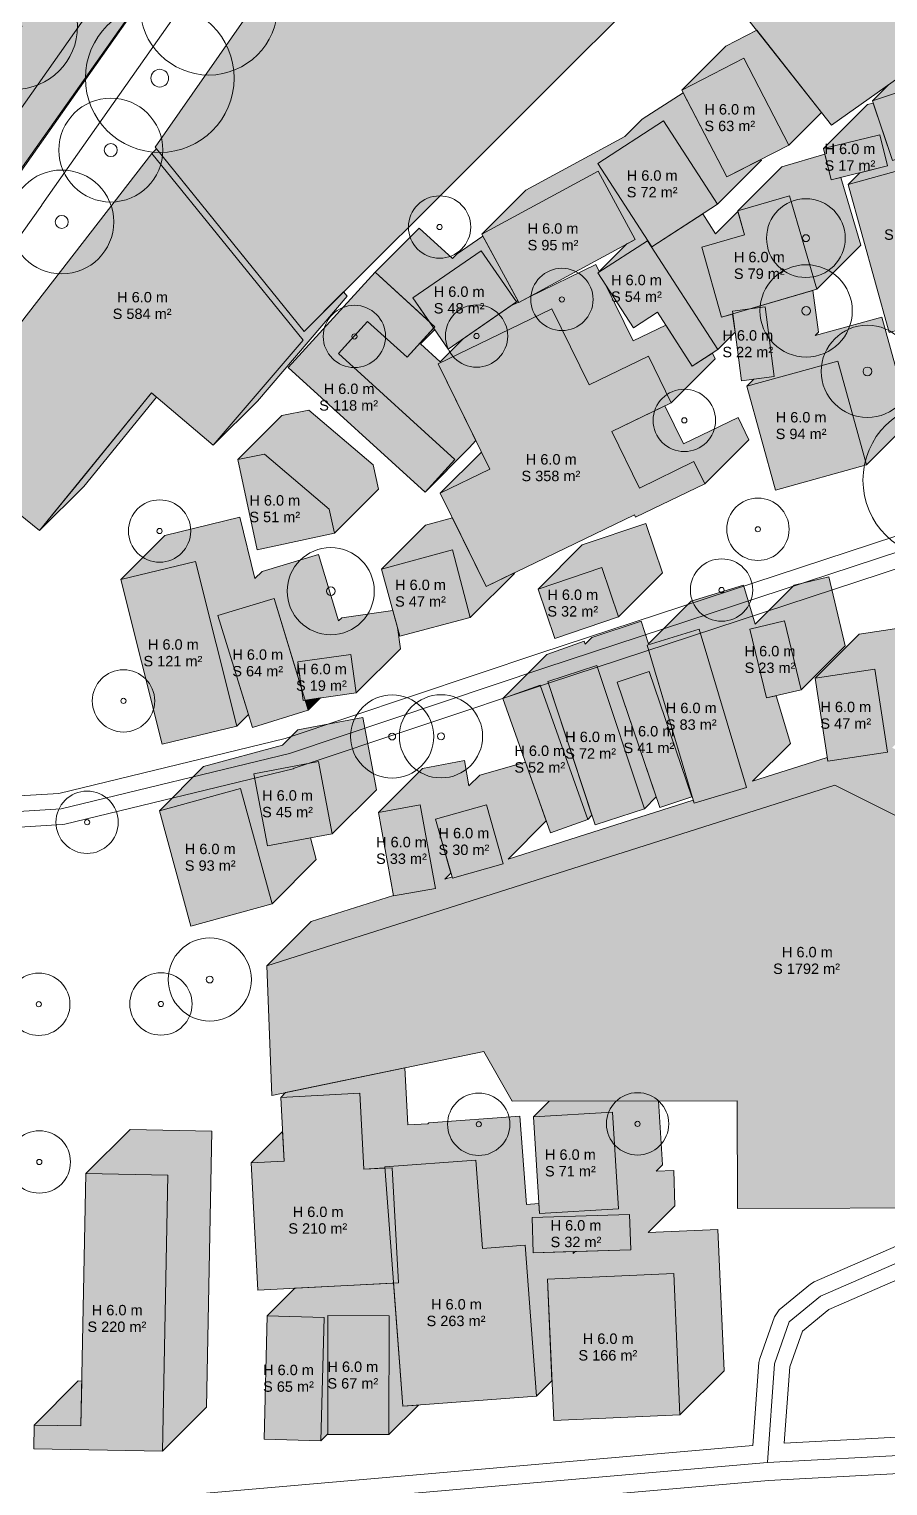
# Model space of a CAD drawing. Header units: metres. Extents: x -4 to 969, y -5 to 964.
# Drawn here: x 402.1 to 484.7, y 692.9 to 833.1 of the extents above; entities that cross this region are included whole.
import ezdxf

# ---------------------------------------------------------------- set-up
doc = ezdxf.new("R2010")
doc.units = ezdxf.units.M
doc.header["$MEASUREMENT"] = 0
for name, color, linetype, lineweight, true_color in [('TPX_BUILDING_AREAS_TEXT', 7, 'CONTINUOUS', 0, 0x000000), ('TPX_BUILDING_HEIGHTS_TEXT', 7, 'CONTINUOUS', 0, 0x000000), ('TPX_BUILDINGS', 7, 'CONTINUOUS', 0, 0x000000), ('TPX_BUILDINGS_HATCH', 7, 'CONTINUOUS', 0, 0xf0f0f0), ('TPX_BUILDINGS_SHADOWS_HATCH', 7, 'CONTINUOUS', 0, 0x000000), ('TPX_BUILDINGS_SHADOWS_OUTLINES', 7, 'CONTINUOUS', 0, 0x000000), ('TPX_ROADS_AXES', 7, 'CONTINUOUS', 0, 0x323232), ('TPX_ROADS_CONTOURS', 7, 'CONTINUOUS', 0, 0x646464), ('TPX_VEGETATION_GREEN_SPACES', 7, 'CONTINUOUS', 0, 0x58ba48), ('TPX_VEGETATION_GREEN_SPACES_HATCH', 7, 'CONTINUOUS', 0, 0x58ba48), ('TPX_VEGETATION_TREES_INDIVIDUAL', 7, 'CONTINUOUS', 0, 0x136734)]:
    doc.layers.add(name, color=color, linetype=linetype, lineweight=lineweight, true_color=true_color)
doc.styles.add('TPX_TEXTE', font='arial.ttf')

# ---------------------------------------------------------------- blocks, each defined once
blk = doc.blocks.new('TREETR003_CR040')
at = {"layer": 'TPX_VEGETATION_TREES_INDIVIDUAL'}
for radius in [4, 0.333]:
    blk.add_circle((0, 0, 0.04), radius, dxfattribs=at)
blk = doc.blocks.new('TREETR004_CR044')
at = {"layer": 'TPX_VEGETATION_TREES_INDIVIDUAL'}
for radius in [4.44, 0.417]:
    blk.add_circle((0, 0, 0.04), radius, dxfattribs=at)
blk = doc.blocks.new('TREETR003_CR030')
at = {"layer": 'TPX_VEGETATION_TREES_INDIVIDUAL'}
for radius in [3, 0.25]:
    blk.add_circle((0, 0, 0.04), radius, dxfattribs=at)
blk = doc.blocks.new('TREETR003_CR038')
at = {"layer": 'TPX_VEGETATION_TREES_INDIVIDUAL'}
for radius in [3.79, 0.333]:
    blk.add_circle((0, 0, 0.04), radius, dxfattribs=at)
blk = doc.blocks.new('TREETR006_CR075')
at = {"layer": 'TPX_VEGETATION_TREES_INDIVIDUAL'}
for radius in [7.5, 0.625]:
    blk.add_circle((0, 0, 0.04), radius, dxfattribs=at)
blk = doc.blocks.new('TREETR007_CR061')
at = {"layer": 'TPX_VEGETATION_TREES_INDIVIDUAL'}
for radius in [6.09, 0.725]:
    blk.add_circle((0, 0, 0.04), radius, dxfattribs=at)
blk = doc.blocks.new('TREETR006_CR050')
at = {"layer": 'TPX_VEGETATION_TREES_INDIVIDUAL'}
for radius in [5, 0.625]:
    blk.add_circle((0, 0, 0.04), radius, dxfattribs=at)
blk = doc.blocks.new('TREETR004_CR042')
at = {"layer": 'TPX_VEGETATION_TREES_INDIVIDUAL'}
for radius in [4.19, 0.417]:
    blk.add_circle((0, 0, 0.04), radius, dxfattribs=at)
blk = doc.blocks.new('TREETR008_CR066')
at = {"layer": 'TPX_VEGETATION_TREES_INDIVIDUAL'}
for radius in [6.62, 0.788]:
    blk.add_circle((0, 0, 0.04), radius, dxfattribs=at)
blk = doc.blocks.new('TREETR009_CR072')
at = {"layer": 'TPX_VEGETATION_TREES_INDIVIDUAL'}
for radius in [7.15, 0.851]:
    blk.add_circle((0, 0, 0.04), radius, dxfattribs=at)

msp = doc.modelspace()

# ---------------------------------------------------------------- hatches: boundary and pattern name
at = {"layer": 'TPX_BUILDINGS_HATCH'}
for points in [[(445.74, 866.98), (414.22, 821.76), (428.55, 804.03), (465.7, 841.15), (479.29, 823.88), (492.47, 833.21), (470.87, 848.15), (445.74, 866.98)], [(470.86, 830.33), (464.88, 827.24), (469.21, 818.89), (475.2, 821.95), (470.86, 830.33)], [(492.79, 829.42), (483.24, 826.22), (485.16, 820.48), (494.71, 823.68), (492.79, 829.42)], [(463.11, 824.28), (456.82, 820.19), (462.01, 812.18), (468.31, 816.27), (463.11, 824.28)], [(483.94, 822.96), (478.52, 821.62), (479.26, 818.62), (484.68, 819.95), (483.94, 822.96)], [(413.89, 821.16), (392.43, 793.47), (403.1, 784.85), (413.86, 798.1), (419.81, 793.06), (428.45, 803.17), (413.89, 821.16)], [(492.61, 821.42), (480.89, 818.18), (484.83, 803.92), (493.21, 806.24), (491.94, 810.83), (495.28, 811.75), (492.61, 821.42)], [(456.85, 819.45), (445.64, 813.37), (449.2, 806.8), (460.41, 812.88), (456.85, 819.45)], [(470.91, 813.32), (466.83, 812.13), (468.72, 805.38), (477.88, 808.08), (475.24, 817.07), (470.27, 815.62), (470.91, 813.32)], [(461.6, 812.74), (456.82, 809.65), (460.24, 804.36), (462.54, 805.89), (465.9, 800.69), (468.36, 802.28), (461.6, 812.74)], [(445.58, 811.77), (439.02, 807.25), (442.4, 802.33), (448.97, 806.86), (445.58, 811.77)], [(435.37, 809.72), (427.02, 800.54), (440.18, 788.56), (443.04, 791.71), (431.85, 801.9), (434.65, 804.99), (438.46, 801.54), (441.13, 804.47), (435.37, 809.72)], [(472.91, 806.39), (469.75, 805.98), (470.62, 799.28), (473.78, 799.69), (472.91, 806.39)], [(452.37, 806.2), (441.43, 800.91), (446.41, 790.76), (441.65, 788.46), (446.05, 779.48), (460.32, 786.38), (460.43, 786.14), (467.09, 789.36), (466.05, 791.49), (460.82, 788.95), (458.16, 794.39), (463.86, 797.16), (461.67, 801.64), (455.96, 798.88), (452.37, 806.2)], [(479.9, 801.16), (471.13, 798.74), (473.89, 788.75), (482.66, 791.17), (479.9, 801.16)], [(424.75, 792.2), (422.16, 791.68), (424.03, 783.01), (431.46, 784.6), (430.96, 786.92), (424.75, 792.2)], [(442.81, 782.99), (436, 781.14), (437.75, 774.68), (444.53, 776.48), (442.81, 782.99)], [(418.11, 781.89), (410.92, 780.13), (414.88, 764.3), (422.07, 766.04), (418.11, 781.89)], [(457.19, 781.29), (451.06, 779.23), (452.67, 774.47), (458.79, 776.54), (457.19, 781.29)], [(425.68, 778.31), (420.26, 776.69), (423.57, 765.9), (428.94, 767.56), (425.68, 778.31)], [(474.78, 776.17), (471.44, 775.37), (473.03, 768.74), (476.37, 769.52), (474.78, 776.17)], [(466.57, 775.35), (461.55, 773.83), (466.07, 758.63), (471.1, 760.12), (466.57, 775.35)], [(433.05, 772.94), (427.93, 772.23), (428.45, 768.51), (433.57, 769.23), (433.05, 772.94)], [(456.72, 771.88), (452, 770.32), (456.55, 756.52), (461.29, 758.08), (456.72, 771.88)], [(461.74, 771.3), (458.67, 770.25), (462.78, 758.19), (465.84, 759.22), (461.74, 771.3)], [(483.46, 771.51), (477.71, 770.65), (478.94, 762.65), (484.68, 763.52), (483.46, 771.51)], [(451.25, 769.96), (447.67, 768.68), (452.25, 755.77), (455.84, 757.04), (451.25, 769.96)], [(429.94, 762.62), (423.71, 761.45), (425.02, 754.51), (431.26, 755.66), (429.94, 762.62)], [(422.44, 760.03), (414.62, 757.88), (417.66, 746.79), (425.48, 748.94), (422.44, 760.03)], [(479.62, 760.34), (424.97, 742.97), (425.45, 730.49), (445.85, 734.71), (448.58, 729.94), (470.2, 729.96), (470.23, 719.6), (491.89, 719.66), (498.31, 750.98), (479.62, 760.34)], [(439.72, 758.46), (435.7, 757.72), (437.15, 749.71), (441.19, 750.41), (439.72, 758.46)], [(446.1, 758.46), (441.19, 757.07), (442.81, 751.41), (447.71, 752.78), (446.1, 758.46)], [(426.62, 724.17), (423.46, 724.01), (424.11, 711.73), (437.62, 712.45), (437.03, 723.53), (434.28, 723.39), (433.9, 730.69), (426.3, 730.29), (426.62, 724.17)], [(458.21, 728.87), (450.61, 728.42), (451.18, 719.11), (458.79, 719.56), (458.21, 728.87)], [(445.07, 724.25), (436.32, 723.6), (438.06, 700.57), (450.92, 701.54), (449.83, 716.06), (445.7, 715.75), (445.07, 724.25)], [(402.57, 698.76), (402.53, 696.47), (414.91, 696.23), (415.43, 722.82), (407.56, 722.98), (407.08, 698.67), (402.57, 698.76)], [(459.87, 719.01), (450.49, 718.73), (450.59, 715.35), (459.98, 715.63), (459.87, 719.01)], [(464.12, 713.34), (451.96, 712.8), (452.56, 699.21), (464.71, 699.74), (464.12, 713.34)], [(424.98, 709.26), (424.69, 697.39), (430.17, 697.25), (430.48, 709.12), (424.98, 709.26)], [(430.83, 709.29), (430.82, 697.86), (436.71, 697.85), (436.72, 709.27), (430.83, 709.29)]]:
    msp.add_hatch(color=256, dxfattribs=at).paths.add_polyline_path(points)
at = {"layer": 'TPX_BUILDINGS_SHADOWS_HATCH'}
h = msp.add_hatch(color=256, dxfattribs=at)
h.paths.add_polyline_path([(482.76, 825.87), (478.52, 821.62), (483.94, 822.96), (484.68, 819.95), (482.01, 819.29), (480.89, 818.18), (492.61, 821.42), (495.28, 811.75), (491.94, 810.83), (493.21, 806.24), (497.46, 810.48), (496.71, 813.18), (497.54, 814.02), (497.12, 813.9), (494.7, 822.7), (499.59, 824.01), (501.94, 815.19), (506.18, 819.43), (503.87, 828.1), (506.78, 831.01), (504.55, 837.04), (497.86, 834.57), (496.91, 833.62), (489.58, 831.16), (484.81, 827.79), (483.24, 826.22), (492.79, 829.42), (494.71, 823.68), (485.16, 820.48), (483.31, 826), (482.76, 825.87)])
h.paths.add_polyline_path([(493.62, 830.33), (500.31, 832.8), (502.54, 826.77), (495.85, 824.29), (493.62, 830.33)], flags=16)
for points in [[(469.12, 831.48), (464.88, 827.24), (470.86, 830.33), (475.2, 821.95), (478.34, 825.09), (472.1, 833.02), (469.12, 831.48)], [(433.02, 803.19), (431.85, 801.9), (443.04, 791.71), (440.18, 788.56), (444.42, 792.81), (445.06, 793.51), (441.43, 800.91), (452.37, 806.2), (455.96, 798.88), (461.67, 801.64), (463.86, 797.16), (468.1, 801.4), (467.84, 801.94), (465.9, 800.69), (463.35, 804.64), (460.2, 803.12), (457.58, 808.47), (456.82, 809.65), (461.6, 812.74), (468.36, 802.28), (470.01, 803.94), (469.78, 805.69), (468.72, 805.38), (466.83, 812.13), (470.91, 813.32), (470.28, 815.58), (468.14, 813.43), (466.9, 815.35), (462.01, 812.18), (456.82, 820.19), (463.11, 824.28), (468.31, 816.27), (472.55, 820.51), (472.51, 820.57), (469.21, 818.89), (465.01, 827), (461.06, 824.44), (459.4, 822.78), (449.88, 817.61), (445.64, 813.37), (456.85, 819.45), (460.41, 812.88), (459.61, 812.45), (456.94, 809.78), (456.61, 810.45), (450.17, 807.33), (449.2, 806.8), (449.18, 806.85), (448.44, 806.49), (443.85, 803.32), (441.63, 801.1), (439.74, 802.82), (441.12, 804.2), (441.01, 804.34), (438.46, 801.54), (434.65, 804.99), (433.02, 803.19)], [(414.34, 821.61), (413.89, 821.16), (428.45, 803.17), (419.81, 793.06), (424.05, 797.31), (432.69, 807.41), (432.35, 807.84), (428.55, 804.03), (414.34, 821.61)], [(474.51, 819.86), (470.27, 815.62), (475.24, 817.07), (477.88, 808.08), (482.12, 812.32), (480.2, 818.85), (479.26, 818.62), (478.65, 821.07), (474.51, 819.86)], [(439.62, 813.96), (435.37, 809.72), (440.6, 804.95), (439.02, 807.25), (445.58, 811.77), (448.97, 806.86), (449.1, 806.99), (445.73, 813.19), (443.26, 811.49), (442.81, 811.04), (439.62, 813.96)], [(471.83, 799.44), (471.13, 798.74), (479.9, 801.16), (482.66, 791.17), (486.9, 795.41), (484.14, 805.4), (477.72, 803.63), (478.03, 803.94), (477.5, 807.97), (471.57, 806.22), (472.91, 806.39), (473.78, 799.69), (471.83, 799.44)], [(406.86, 789.49), (403.1, 784.85), (407.34, 789.1), (414.33, 797.7), (413.86, 798.1), (406.86, 789.49)], [(426.41, 795.92), (422.16, 791.68), (424.75, 792.2), (430.96, 786.92), (431.46, 784.6), (435.7, 788.85), (435.2, 791.17), (428.99, 796.45), (426.41, 795.92)], [(463.26, 796.87), (458.16, 794.39), (460.82, 788.95), (466.05, 791.49), (467.09, 789.36), (471.33, 793.6), (470.3, 795.73), (465.06, 793.2), (463.26, 796.87)], [(445.6, 792.41), (441.65, 788.46), (446.41, 790.76), (445.6, 792.41)], [(415.16, 784.38), (410.92, 780.13), (418.11, 781.89), (422.07, 766.04), (423.19, 767.16), (420.26, 776.69), (425.68, 778.31), (428.28, 769.76), (427.93, 772.23), (433.05, 772.94), (433.57, 769.23), (437.81, 773.47), (437.53, 775.51), (437.08, 777.16), (432.18, 776.47), (431.86, 776.16), (429.93, 782.55), (424.5, 780.93), (423.82, 780.25), (422.35, 786.13), (415.16, 784.38)], [(440.24, 785.39), (436, 781.14), (442.81, 782.99), (444.53, 776.48), (448.78, 780.72), (448.76, 780.79), (446.05, 779.48), (442.82, 786.08), (440.24, 785.39)], [(455.31, 783.47), (451.06, 779.23), (457.19, 781.29), (458.79, 776.54), (463.03, 780.78), (461.43, 785.53), (455.31, 783.47)], [(430.13, 768.74), (428.65, 768.53), (428.94, 767.56), (430.13, 768.74)], [(418.86, 762.13), (414.62, 757.88), (422.44, 760.03), (425.48, 748.94), (429.72, 753.18), (429.15, 755.27), (425.02, 754.51), (423.71, 761.45), (429.94, 762.62), (431.26, 755.66), (435.5, 759.91), (434.19, 766.86), (427.95, 765.69), (426.47, 764.21), (418.86, 762.13)], [(411.81, 727.22), (407.56, 722.98), (415.43, 722.82), (414.91, 696.23), (419.15, 700.47), (419.67, 727.06), (411.81, 727.22)], [(426.47, 727.02), (423.46, 724.01), (426.62, 724.17), (426.47, 727.02)], [(427.64, 711.92), (424.98, 709.26), (430.48, 709.12), (430.17, 697.25), (430.82, 697.9), (430.83, 709.29), (436.72, 709.27), (436.71, 697.85), (439.54, 700.68), (438.06, 700.57), (437.16, 712.42), (427.64, 711.92)], [(406.81, 703), (402.57, 698.76), (407.08, 698.67), (407.17, 702.99), (406.81, 703)]]:
    msp.add_hatch(color=256, dxfattribs=at).paths.add_polyline_path(points)
h = msp.add_hatch(color=256, dxfattribs=at)
h.paths.add_polyline_path([(429.22, 747.22), (424.97, 742.97), (479.62, 760.34), (498.31, 750.98), (491.89, 719.66), (496.13, 723.91), (502.55, 755.22), (500.16, 756.42), (492.53, 756.72), (492.67, 760.17), (485.12, 763.96), (488.93, 767.76), (487.7, 775.76), (481.95, 774.89), (477.71, 770.65), (483.46, 771.51), (484.68, 763.52), (478.94, 762.65), (478.88, 763), (471.7, 760.72), (475.35, 764.36), (473.98, 768.96), (473.03, 768.74), (471.44, 775.37), (474.78, 776.17), (476.37, 769.52), (480.61, 773.77), (479.02, 780.41), (475.69, 779.61), (471.93, 775.85), (470.81, 779.59), (465.79, 778.07), (461.68, 773.96), (460.97, 776.12), (456.24, 774.56), (455.6, 773.92), (455.5, 774.21), (451.91, 772.92), (447.67, 768.68), (451.25, 769.96), (455.84, 757.04), (456.24, 757.45), (452, 770.32), (456.72, 771.88), (461.29, 758.08), (462.42, 759.22), (458.67, 770.25), (461.74, 771.3), (465.84, 759.22), (465.88, 759.26), (461.55, 773.83), (466.57, 775.35), (471.1, 760.12), (466.07, 758.63), (465.99, 758.9), (448.17, 753.24), (451.84, 756.91), (449.84, 762.56), (445.44, 761.32), (444.41, 760.29), (443.97, 762.71), (439.94, 761.96), (435.7, 757.72), (439.72, 758.46), (441.19, 750.41), (437.15, 749.71), (437.15, 749.74), (429.22, 747.22)])
h.paths.add_polyline_path([(441.19, 757.07), (446.1, 758.46), (447.71, 752.78), (442.81, 751.41), (442.78, 751.53), (442.1, 751.31), (442.67, 751.89), (441.19, 757.07)], flags=16)
h = msp.add_hatch(color=256, dxfattribs=at)
h.paths.add_polyline_path([(426.77, 730.76), (426.3, 730.29), (433.9, 730.69), (434.28, 723.39), (436.32, 723.5), (436.32, 723.6), (445.07, 724.25), (445.7, 715.75), (449.83, 716.06), (450.92, 701.54), (452.39, 703.01), (451.96, 712.8), (464.12, 713.34), (464.71, 699.74), (468.96, 703.98), (468.36, 717.58), (461.64, 717.28), (464.22, 719.87), (464.12, 723.25), (462.43, 723.2), (463.03, 723.8), (462.65, 729.95), (452.13, 729.94), (450.61, 728.42), (458.21, 728.87), (458.79, 719.56), (451.18, 719.11), (451.12, 720.08), (449.94, 719.99), (449.31, 728.5), (440.56, 727.84), (440.45, 727.74), (438.52, 727.64), (438.24, 733.13), (426.77, 730.76)])
h.paths.add_polyline_path([(450.49, 718.73), (459.87, 719.01), (459.98, 715.63), (454.63, 715.47), (454.45, 715.28), (454.44, 715.46), (450.59, 715.35), (450.49, 718.73)], flags=16)
at = {"layer": 'TPX_VEGETATION_GREEN_SPACES_HATCH'}
msp.add_hatch(color=256, dxfattribs=at).paths.add_polyline_path([(338, 755.1), (332.55, 747.73), (340.24, 738.39), (354.94, 755.66), (365.66, 769.25), (441.93, 877.21), (479.92, 931.8), (483.79, 937.22), (495.66, 953.78), (500.92, 960.67), (482.34, 960.67), (468.44, 941.12), (384.43, 824.98), (360.61, 788.88), (347.21, 768.57), (338, 755.1)])

# ---------------------------------------------------------------- linework, layer by layer
at = {"layer": 'TPX_BUILDINGS', "elevation": 0.04}
for points in [[(445.74, 866.98), (414.22, 821.76), (428.55, 804.03), (465.7, 841.15), (479.29, 823.88), (492.47, 833.21), (470.87, 848.15)], [(470.86, 830.33), (464.88, 827.24), (469.21, 818.89), (475.2, 821.95)], [(492.79, 829.42), (483.24, 826.22), (485.16, 820.48), (494.71, 823.68)], [(463.11, 824.28), (456.82, 820.19), (462.01, 812.18), (468.31, 816.27)], [(483.94, 822.96), (478.52, 821.62), (479.26, 818.62), (484.68, 819.95)], [(413.89, 821.16), (392.43, 793.47), (403.1, 784.85), (413.86, 798.1), (419.81, 793.06), (428.45, 803.17)], [(492.61, 821.42), (480.89, 818.18), (484.83, 803.92), (493.21, 806.24), (491.94, 810.83), (495.28, 811.75)], [(456.85, 819.45), (445.64, 813.37), (449.2, 806.8), (460.41, 812.88)], [(470.91, 813.32), (466.83, 812.13), (468.72, 805.38), (477.88, 808.08), (475.24, 817.07), (470.27, 815.62)], [(461.6, 812.74), (456.82, 809.65), (460.24, 804.36), (462.54, 805.89), (465.9, 800.69), (468.36, 802.28)], [(445.58, 811.77), (439.02, 807.25), (442.4, 802.33), (448.97, 806.86)], [(435.37, 809.72), (427.02, 800.54), (440.18, 788.56), (443.04, 791.71), (431.85, 801.9), (434.65, 804.99), (438.46, 801.54), (441.13, 804.47)], [(472.91, 806.39), (469.75, 805.98), (470.62, 799.28), (473.78, 799.69)], [(452.37, 806.2), (441.43, 800.91), (446.41, 790.76), (441.65, 788.46), (446.05, 779.48), (460.32, 786.38), (460.43, 786.14), (467.09, 789.36), (466.05, 791.49), (460.82, 788.95), (458.16, 794.39), (463.86, 797.16), (461.67, 801.64), (455.96, 798.88)], [(479.9, 801.16), (471.13, 798.74), (473.89, 788.75), (482.66, 791.17)], [(424.75, 792.2), (422.16, 791.68), (424.03, 783.01), (431.46, 784.6), (430.96, 786.92)], [(442.81, 782.99), (436, 781.14), (437.75, 774.68), (444.53, 776.48)], [(418.11, 781.89), (410.92, 780.13), (414.88, 764.3), (422.07, 766.04)], [(457.19, 781.29), (451.06, 779.23), (452.67, 774.47), (458.79, 776.54)], [(425.68, 778.31), (420.26, 776.69), (423.57, 765.9), (428.94, 767.56)], [(474.78, 776.17), (471.44, 775.37), (473.03, 768.74), (476.37, 769.52)], [(466.57, 775.35), (461.55, 773.83), (466.07, 758.63), (471.1, 760.12)], [(433.05, 772.94), (427.93, 772.23), (428.45, 768.51), (433.57, 769.23)], [(456.72, 771.88), (452, 770.32), (456.55, 756.52), (461.29, 758.08)], [(461.74, 771.3), (458.67, 770.25), (462.78, 758.19), (465.84, 759.22)], [(483.46, 771.51), (477.71, 770.65), (478.94, 762.65), (484.68, 763.52)], [(451.25, 769.96), (447.67, 768.68), (452.25, 755.77), (455.84, 757.04)], [(429.94, 762.62), (423.71, 761.45), (425.02, 754.51), (431.26, 755.66)], [(422.44, 760.03), (414.62, 757.88), (417.66, 746.79), (425.48, 748.94)], [(479.62, 760.34), (424.97, 742.97), (425.45, 730.49), (445.85, 734.71), (448.58, 729.94), (470.2, 729.96), (470.23, 719.6), (491.89, 719.66), (498.31, 750.98)], [(439.72, 758.46), (435.7, 757.72), (437.15, 749.71), (441.19, 750.41)], [(446.1, 758.46), (441.19, 757.07), (442.81, 751.41), (447.71, 752.78)], [(426.62, 724.17), (423.46, 724.01), (424.11, 711.73), (437.62, 712.45), (437.03, 723.53), (434.28, 723.39), (433.9, 730.69), (426.3, 730.29)], [(458.21, 728.87), (450.61, 728.42), (451.18, 719.11), (458.79, 719.56)], [(445.07, 724.25), (436.32, 723.6), (438.06, 700.57), (450.92, 701.54), (449.83, 716.06), (445.7, 715.75)], [(402.57, 698.76), (402.53, 696.47), (414.91, 696.23), (415.43, 722.82), (407.56, 722.98), (407.08, 698.67)], [(459.87, 719.01), (450.49, 718.73), (450.59, 715.35), (459.98, 715.63)], [(464.12, 713.34), (451.96, 712.8), (452.56, 699.21), (464.71, 699.74)], [(424.98, 709.26), (424.69, 697.39), (430.17, 697.25), (430.48, 709.12)], [(430.83, 709.29), (430.82, 697.86), (436.71, 697.85), (436.72, 709.27)]]:
    msp.add_lwpolyline(points, close=True, dxfattribs=at)
at = {"layer": 'TPX_BUILDINGS_SHADOWS_OUTLINES', "elevation": 0.04}
for points in [[(469.12, 831.48), (464.88, 827.24), (470.86, 830.33), (475.2, 821.95), (478.34, 825.09), (472.1, 833.02)], [(433.02, 803.19), (431.85, 801.9), (443.04, 791.71), (440.18, 788.56), (444.42, 792.81), (445.06, 793.51), (441.43, 800.91), (452.37, 806.2), (455.96, 798.88), (461.67, 801.64), (463.86, 797.16), (468.1, 801.4), (467.84, 801.94), (465.9, 800.69), (463.35, 804.64), (460.2, 803.12), (457.58, 808.47), (456.82, 809.65), (461.6, 812.74), (468.36, 802.28), (470.01, 803.94), (469.78, 805.69), (468.72, 805.38), (466.83, 812.13), (470.91, 813.32), (470.28, 815.58), (468.14, 813.43), (466.9, 815.35), (462.01, 812.18), (456.82, 820.19), (463.11, 824.28), (468.31, 816.27), (472.55, 820.51), (472.51, 820.57), (469.21, 818.89), (465.01, 827), (461.06, 824.44), (459.4, 822.78), (449.88, 817.61), (445.64, 813.37), (456.85, 819.45), (460.41, 812.88), (459.61, 812.45), (456.94, 809.78), (456.61, 810.45), (450.17, 807.33), (449.2, 806.8), (449.18, 806.85), (448.44, 806.49), (443.85, 803.32), (441.63, 801.1), (439.74, 802.82), (441.12, 804.2), (441.01, 804.34), (438.46, 801.54), (434.65, 804.99)], [(414.34, 821.61), (413.89, 821.16), (428.45, 803.17), (419.81, 793.06), (424.05, 797.31), (432.69, 807.41), (432.35, 807.84), (428.55, 804.03)], [(474.51, 819.86), (470.27, 815.62), (475.24, 817.07), (477.88, 808.08), (482.12, 812.32), (480.2, 818.85), (479.26, 818.62), (478.65, 821.07)], [(439.62, 813.96), (435.37, 809.72), (440.6, 804.95), (439.02, 807.25), (445.58, 811.77), (448.97, 806.86), (449.1, 806.99), (445.73, 813.19), (443.26, 811.49), (442.81, 811.04)], [(471.83, 799.44), (471.13, 798.74), (479.9, 801.16), (482.66, 791.17), (486.9, 795.41), (484.14, 805.4), (477.72, 803.63), (478.03, 803.94), (477.5, 807.97), (471.57, 806.22), (472.91, 806.39), (473.78, 799.69)], [(406.86, 789.49), (403.1, 784.85), (407.34, 789.1), (414.33, 797.7), (413.86, 798.1)], [(426.41, 795.92), (422.16, 791.68), (424.75, 792.2), (430.96, 786.92), (431.46, 784.6), (435.7, 788.85), (435.2, 791.17), (428.99, 796.45)], [(463.26, 796.87), (458.16, 794.39), (460.82, 788.95), (466.05, 791.49), (467.09, 789.36), (471.33, 793.6), (470.3, 795.73), (465.06, 793.2)], [(445.6, 792.41), (441.65, 788.46), (446.41, 790.76)], [(415.16, 784.38), (410.92, 780.13), (418.11, 781.89), (422.07, 766.04), (423.19, 767.16), (420.26, 776.69), (425.68, 778.31), (428.28, 769.76), (427.93, 772.23), (433.05, 772.94), (433.57, 769.23), (437.81, 773.47), (437.53, 775.51), (437.08, 777.16), (432.18, 776.47), (431.86, 776.16), (429.93, 782.55), (424.5, 780.93), (423.82, 780.25), (422.35, 786.13)], [(440.24, 785.39), (436, 781.14), (442.81, 782.99), (444.53, 776.48), (448.78, 780.72), (448.76, 780.79), (446.05, 779.48), (442.82, 786.08)], [(455.31, 783.47), (451.06, 779.23), (457.19, 781.29), (458.79, 776.54), (463.03, 780.78), (461.43, 785.53)], [(430.13, 768.74), (428.65, 768.53), (428.94, 767.56)], [(418.86, 762.13), (414.62, 757.88), (422.44, 760.03), (425.48, 748.94), (429.72, 753.18), (429.15, 755.27), (425.02, 754.51), (423.71, 761.45), (429.94, 762.62), (431.26, 755.66), (435.5, 759.91), (434.19, 766.86), (427.95, 765.69), (426.47, 764.21)], [(441.19, 757.07), (446.1, 758.46), (447.71, 752.78), (442.81, 751.41), (442.78, 751.53), (442.1, 751.31), (442.67, 751.89)], [(426.77, 730.76), (426.3, 730.29), (433.9, 730.69), (434.28, 723.39), (436.32, 723.5), (436.32, 723.6), (445.07, 724.25), (445.7, 715.75), (449.83, 716.06), (450.92, 701.54), (452.39, 703.01), (451.96, 712.8), (464.12, 713.34), (464.71, 699.74), (468.96, 703.98), (468.36, 717.58), (461.64, 717.28), (464.22, 719.87), (464.12, 723.25), (462.43, 723.2), (463.03, 723.8), (462.65, 729.95), (452.13, 729.94), (450.61, 728.42), (458.21, 728.87), (458.79, 719.56), (451.18, 719.11), (451.12, 720.08), (449.94, 719.99), (449.31, 728.5), (440.56, 727.84), (440.45, 727.74), (438.52, 727.64), (438.24, 733.13)], [(411.81, 727.22), (407.56, 722.98), (415.43, 722.82), (414.91, 696.23), (419.15, 700.47), (419.67, 727.06)], [(426.47, 727.02), (423.46, 724.01), (426.62, 724.17)], [(450.49, 718.73), (459.87, 719.01), (459.98, 715.63), (454.63, 715.47), (454.45, 715.28), (454.44, 715.46), (450.59, 715.35)], [(427.64, 711.92), (424.98, 709.26), (430.48, 709.12), (430.17, 697.25), (430.82, 697.9), (430.83, 709.29), (436.72, 709.27), (436.71, 697.85), (439.54, 700.68), (438.06, 700.57), (437.16, 712.42)], [(406.81, 703), (402.57, 698.76), (407.08, 698.67), (407.17, 702.99)]]:
    msp.add_lwpolyline(points, close=True, dxfattribs=at)
for points in [[(484.81, 827.79), (483.24, 826.22), (492.79, 829.42)], [(485.16, 820.48), (483.31, 826), (482.76, 825.87), (478.52, 821.62), (483.94, 822.96), (484.68, 819.95), (482.01, 819.29), (480.89, 818.18), (492.61, 821.42)], [(487.7, 775.76), (481.95, 774.89), (477.71, 770.65), (483.46, 771.51), (484.68, 763.52), (478.94, 762.65), (478.88, 763), (471.7, 760.72), (475.35, 764.36), (473.98, 768.96), (473.03, 768.74), (471.44, 775.37), (474.78, 776.17), (476.37, 769.52), (480.61, 773.77), (479.02, 780.41), (475.69, 779.61), (471.93, 775.85), (470.81, 779.59), (465.79, 778.07), (461.68, 773.96), (460.97, 776.12), (456.24, 774.56), (455.6, 773.92), (455.5, 774.21), (451.91, 772.92), (447.67, 768.68), (451.25, 769.96), (455.84, 757.04), (456.24, 757.45), (452, 770.32), (456.72, 771.88), (461.29, 758.08), (462.42, 759.22), (458.67, 770.25), (461.74, 771.3), (465.84, 759.22), (465.88, 759.26), (461.55, 773.83), (466.57, 775.35), (471.1, 760.12), (466.07, 758.63), (465.99, 758.9), (448.17, 753.24), (451.84, 756.91), (449.84, 762.56), (445.44, 761.32), (444.41, 760.29), (443.97, 762.71), (439.94, 761.96), (435.7, 757.72), (439.72, 758.46), (441.19, 750.41), (437.15, 749.71), (437.15, 749.74), (429.22, 747.22), (424.97, 742.97), (479.62, 760.34), (498.31, 750.98)]]:
    msp.add_lwpolyline(points, dxfattribs=at)
at = {"layer": 'TPX_ROADS_AXES', "elevation": 0.03}
for points in [[(365.66, 769.25), (400.45, 818.22), (441.93, 877.21), (449.81, 888.43), (479.92, 931.8), (483.79, 937.22), (495.66, 953.78)], [(365.66, 769.25), (383.33, 760.71), (393.83, 757.37), (405.16, 758.07), (427.13, 763.39), (451.7, 771.63), (485.95, 782.89)], [(512.7, 776.77), (516.56, 759.56), (516.73, 754.03), (515.79, 749.07), (507.85, 727.3), (504.62, 723.43), (500, 720.64), (478.23, 711.17), (475.22, 708.68), (473.8, 704.66), (473.12, 695.16)], [(353.41, 684.82), (369.03, 687.07), (385.85, 688.51), (417.05, 690.27), (473.12, 695.16), (501.92, 696.7), (513.03, 696.55), (521.71, 697.06), (537.02, 698.42), (598.47, 702.35), (691.22, 709.32)]]:
    msp.add_lwpolyline(points, dxfattribs=at)
at = {"layer": 'TPX_ROADS_CONTOURS', "elevation": 0.03}
msp.add_lwpolyline([(342.35, 755.26), (350.1, 766.6), (350.13, 766.65), (363.53, 786.95), (387.31, 822.99), (471.27, 939.07), (471.29, 939.09), (484.34, 957.45), (490.75, 952.95), (480.94, 939.25), (477.07, 933.83), (477.04, 933.79), (446.95, 890.44), (439.07, 879.22), (397.59, 820.24), (362.85, 771.34), (352.23, 757.88), (345.81, 750.33)], close=True, dxfattribs=at)
for points in [[(369.73, 768.94), (403.3, 816.19), (403.31, 816.21), (443.95, 874)], [(393.92, 755.87), (405.26, 756.57), (405.52, 756.61), (427.48, 761.93), (427.6, 761.97), (452.17, 770.21), (486.42, 781.46), (487.29, 782.21), (487.38, 783.36), (486.63, 784.23), (485.49, 784.31), (451.23, 773.06), (426.71, 764.84), (404.94, 759.56), (394.02, 758.89)], [(499.31, 721.97), (477.63, 712.54), (477.27, 712.32), (474.27, 709.84), (473.81, 709.18), (472.39, 705.16), (472.3, 704.77), (471.73, 696.8), (416.93, 692.02)], [(501.83, 698.45), (474.75, 697), (475.28, 704.35), (476.5, 707.79), (479.02, 709.88), (500.6, 719.26)], [(417.2, 688.53), (473.24, 693.42), (501.96, 694.95), (513, 694.8), (513.13, 694.8), (521.81, 695.31), (521.86, 695.31), (537.16, 696.67), (598.58, 700.6)]]:
    msp.add_lwpolyline(points, dxfattribs=at)
at = {"layer": 'TPX_VEGETATION_GREEN_SPACES', "elevation": 0}
msp.add_lwpolyline([(338, 755.1), (332.55, 747.73), (340.24, 738.39), (354.94, 755.66), (365.66, 769.25), (441.93, 877.21), (479.92, 931.8), (483.79, 937.22), (495.66, 953.78), (500.92, 960.67), (482.34, 960.67), (468.44, 941.12), (384.43, 824.98), (360.61, 788.88), (347.21, 768.57)], close=True, dxfattribs=at)

# ---------------------------------------------------------------- block references
at = {"layer": 'TPX_VEGETATION_TREES_INDIVIDUAL'}
for name, p in [('TREETR008_CR066', (419.38, 835.32, 0.04)), ('TREETR007_CR061', (400.66, 833.4, 0.04)), ('TREETR009_CR072', (414.66, 828.4, 0.04)), ('TREETR006_CR050', (409.95, 821.48, 0.04)), ('TREETR006_CR050', (405.23, 814.56, 0.04)), ('TREETR003_CR030', (441.58, 814.07, 0.04)), ('TREETR003_CR038', (476.83, 813, 0.04)), ('TREETR003_CR030', (453.35, 807.1, 0.04)), ('TREETR004_CR044', (476.85, 806, 0.04)), ('TREETR003_CR030', (433.39, 803.54, 0.04)), ('TREETR003_CR030', (445.14, 803.58, 0.04)), ('TREETR004_CR044', (482.74, 800.18, 0.04)), ('TREETR003_CR030', (465.13, 795.46, 0.04)), ('TREETR006_CR075', (489.82, 789.7, 0.04)), ('TREETR003_CR030', (414.64, 784.81, 0.04)), ('TREETR003_CR030', (472.21, 784.98, 0.04)), ('TREETR004_CR042', (431.11, 779.02, 0.04)), ('TREETR003_CR030', (468.71, 779.13, 0.04)), ('TREETR003_CR030', (411.17, 768.46, 0.04)), ('TREETR003_CR040', (437.02, 765.03, 0.04)), ('TREETR003_CR040', (441.72, 765.05, 0.04)), ('TREETR003_CR030', (407.67, 756.78, 0.04)), ('TREETR003_CR040', (419.47, 741.64, 0.04)), ('TREETR003_CR030', (403.02, 739.26, 0.04)), ('TREETR003_CR030', (414.77, 739.29, 0.04)), ('TREETR003_CR030', (445.35, 727.71, 0.04)), ('TREETR003_CR030', (460.63, 727.75, 0.04)), ('TREETR003_CR030', (403.07, 724.08, 0.04))]:
    msp.add_blockref(name, p, dxfattribs=at)

# ---------------------------------------------------------------- texts
at = {"layer": 'TPX_BUILDING_AREAS_TEXT', "style": 'TPX_TEXTE'}
for s, p in [('S 63 m²', (467.06, 823.3, 0.05)), ('S 17 m²', (478.62, 819.49, 0.05)), ('S 72 m²', (459.59, 816.93, 0.05)), ('S 163 m²', (484.35, 812.84, 0.05)), ('S 95 m²', (450.05, 811.83, 0.05)), ('S 79 m²', (469.9, 809.08, 0.05)), ('S 54 m²', (458.08, 806.87, 0.05)), ('S 48 m²', (441.02, 805.75, 0.05)), ('S 584 m²', (410.13, 805.22, 0.05)), ('S 22 m²', (468.79, 801.54, 0.05)), ('S 118 m²', (430, 796.4, 0.05)), ('S 94 m²', (473.92, 793.66, 0.05)), ('S 358 m²', (449.46, 789.61, 0.05)), ('S 51 m²', (423.28, 785.66, 0.05)), ('S 47 m²', (437.3, 777.53, 0.05)), ('S 32 m²', (451.95, 776.58, 0.05)), ('S 121 m²', (413.09, 771.79, 0.05)), ('S 64 m²', (421.64, 770.82, 0.05)), ('S 23 m²', (470.93, 771.15, 0.05)), ('S 19 m²', (427.77, 769.43, 0.05)), ('S 83 m²', (463.35, 765.68, 0.05)), ('S 47 m²', (478.22, 765.78, 0.05)), ('S 41 m²', (459.28, 763.44, 0.05)), ('S 72 m²', (453.67, 762.9, 0.05)), ('S 52 m²', (448.78, 761.56, 0.05)), ('S 45 m²', (424.51, 757.26, 0.05)), ('S 30 m²', (441.48, 753.63, 0.05)), ('S 93 m²', (417.07, 752.11, 0.05)), ('S 33 m²', (435.47, 752.77, 0.05)), ('S 1792 m²', (473.67, 742.18, 0.05)), ('S 71 m²', (451.72, 722.69, 0.05)), ('S 210 m²', (427.03, 717.18, 0.05)), ('S 32 m²', (452.26, 715.88, 0.05)), ('S 220 m²', (407.7, 707.72, 0.05)), ('S 263 m²', (440.33, 708.28, 0.05)), ('S 166 m²', (454.94, 704.97, 0.05)), ('S 65 m²', (424.6, 701.96, 0.05)), ('S 67 m²', (430.79, 702.27, 0.05))]:
    msp.add_text(s, height=1, dxfattribs=at).set_placement(p)
at = {"layer": 'TPX_BUILDING_HEIGHTS_TEXT', "style": 'TPX_TEXTE'}
for p in [(467.06, 824.9, 0.05), (478.62, 821.09, 0.05), (459.59, 818.53, 0.05), (450.05, 813.43, 0.05), (469.9, 810.68, 0.05), (458.08, 808.47, 0.05), (410.56, 806.82, 0.05), (441.02, 807.35, 0.05), (468.79, 803.14, 0.05), (430.43, 798, 0.05), (473.92, 795.26, 0.05), (449.88, 791.21, 0.05), (423.28, 787.26, 0.05), (437.3, 779.13, 0.05), (451.95, 778.18, 0.05), (413.52, 773.39, 0.05), (421.64, 772.42, 0.05), (470.93, 772.75, 0.05), (427.77, 771.03, 0.05), (478.22, 767.38, 0.05), (463.35, 767.28, 0.05), (459.28, 765.04, 0.05), (448.78, 763.16, 0.05), (453.67, 764.5, 0.05), (424.51, 758.86, 0.05), (441.48, 755.23, 0.05), (417.07, 753.71, 0.05), (435.47, 754.37, 0.05), (474.52, 743.78, 0.05), (451.72, 724.29, 0.05), (427.45, 718.78, 0.05), (452.26, 717.48, 0.05), (440.76, 709.88, 0.05), (408.12, 709.32, 0.05), (455.36, 706.57, 0.05), (424.6, 703.56, 0.05), (430.79, 703.87, 0.05)]:
    msp.add_text('H 6.0 m', height=1, dxfattribs=at).set_placement(p)

doc.saveas('drawing.dxf')
